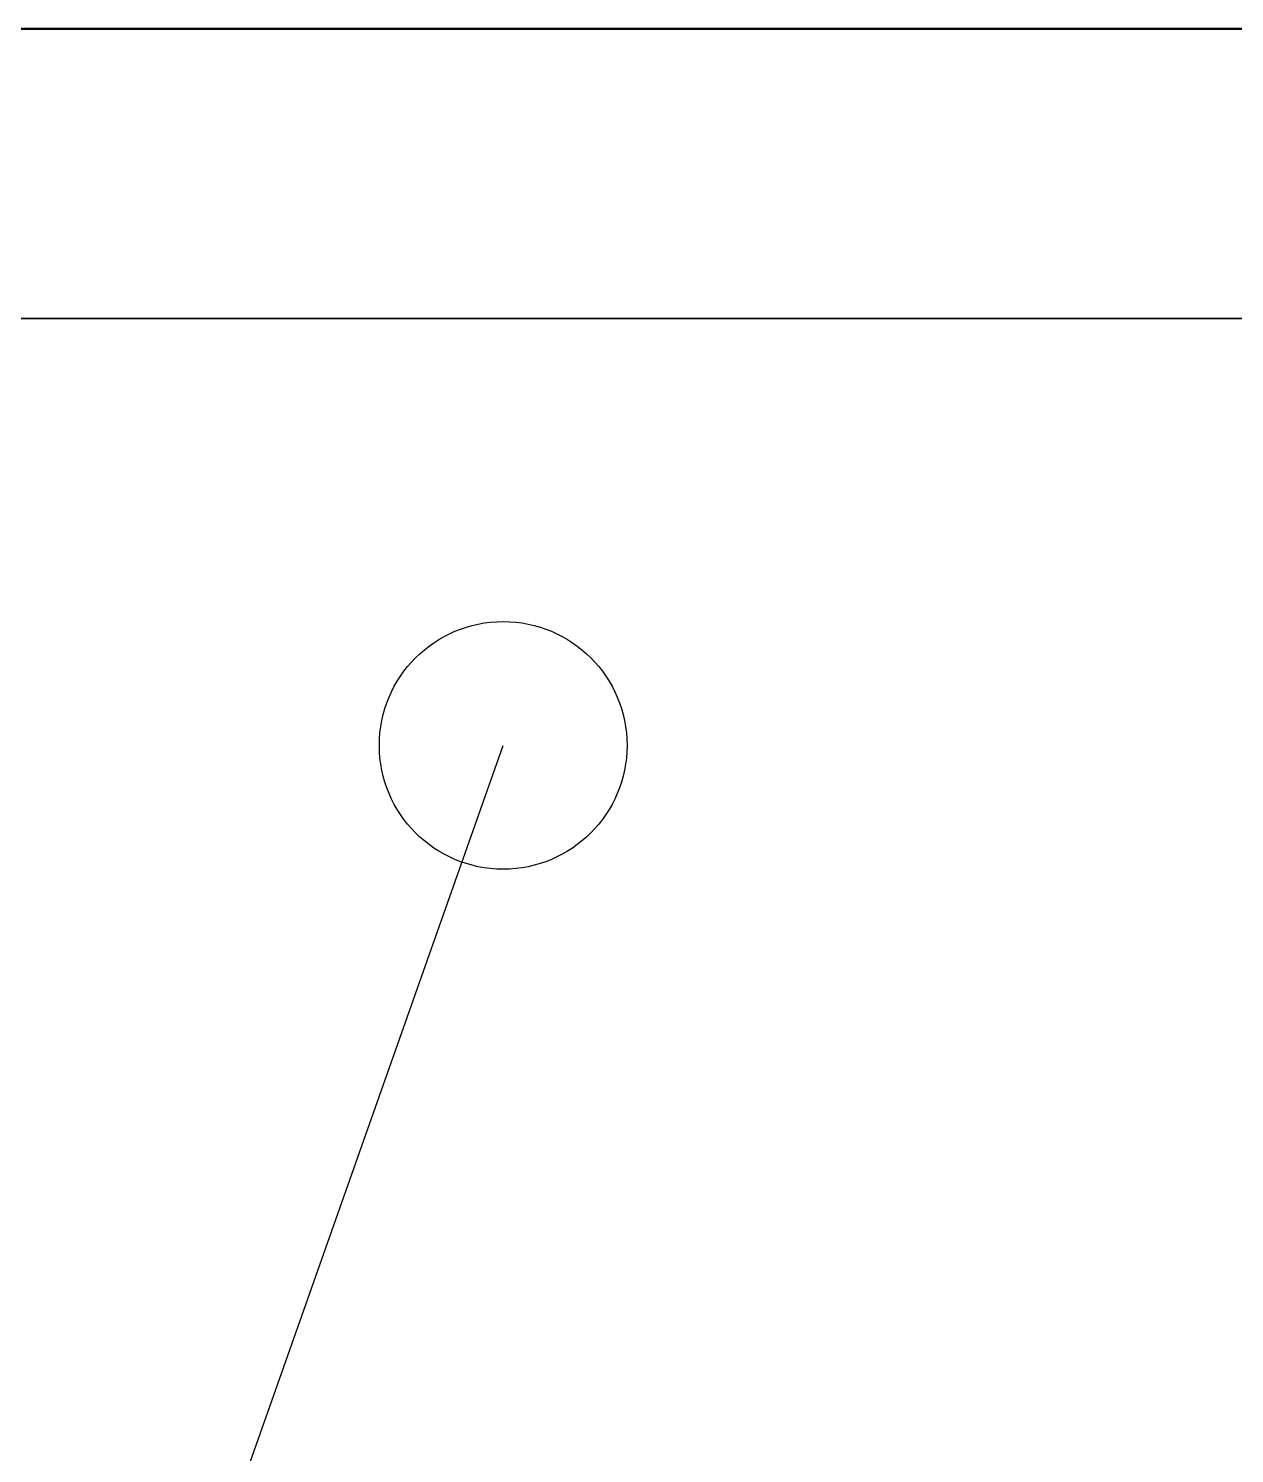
# Model space of a CAD drawing. Header units: metres. Extents: x 0.1 to 41.9, y 0.9 to 39.
# Drawn here: x 3.486 to 4.947, y 7.019 to 8.745 of the extents above; entities that cross this region are included whole.
import ezdxf

# ---------------------------------------------------------------- set-up
doc = ezdxf.new("R2010")
doc.units = ezdxf.units.M
for name, color, linetype in [('BSA_BRANCH_AXIS', 5, 'Continuous'), ('BSA_MATERIAL_SECTION', 7, 'Continuous'), ('BSA_TERMINAL_CENTRE', 3, 'Continuous')]:
    doc.layers.add(name, color=color, linetype=linetype)

msp = doc.modelspace()

# ---------------------------------------------------------------- linework, layer by layer
at = {"layer": 'BSA_BRANCH_AXIS'}
msp.add_lwpolyline([(2.7827, 5.2926), (2.9327, 5.2926, 0.317929), (3.2201, 5.4959), (3.9593, 7.589), (4.0608, 7.8764)], format="xyb", dxfattribs=at)
at = {"layer": 'BSA_MATERIAL_SECTION'}
for p, q in [((5.8178, 8.7447), (2.7258, 8.7447)), ((2.7258, 8.7439), (5.8178, 8.7439)), ((2.7258, 8.3939), (5.8178, 8.3939)), ((5.8178, 8.3931), (2.7258, 8.3931))]:
    msp.add_line(p, q, dxfattribs=at)
at = {"layer": 'BSA_TERMINAL_CENTRE'}
msp.add_circle((4.0608, 7.8764), 0.15, dxfattribs=at)

doc.saveas('drawing.dxf')
